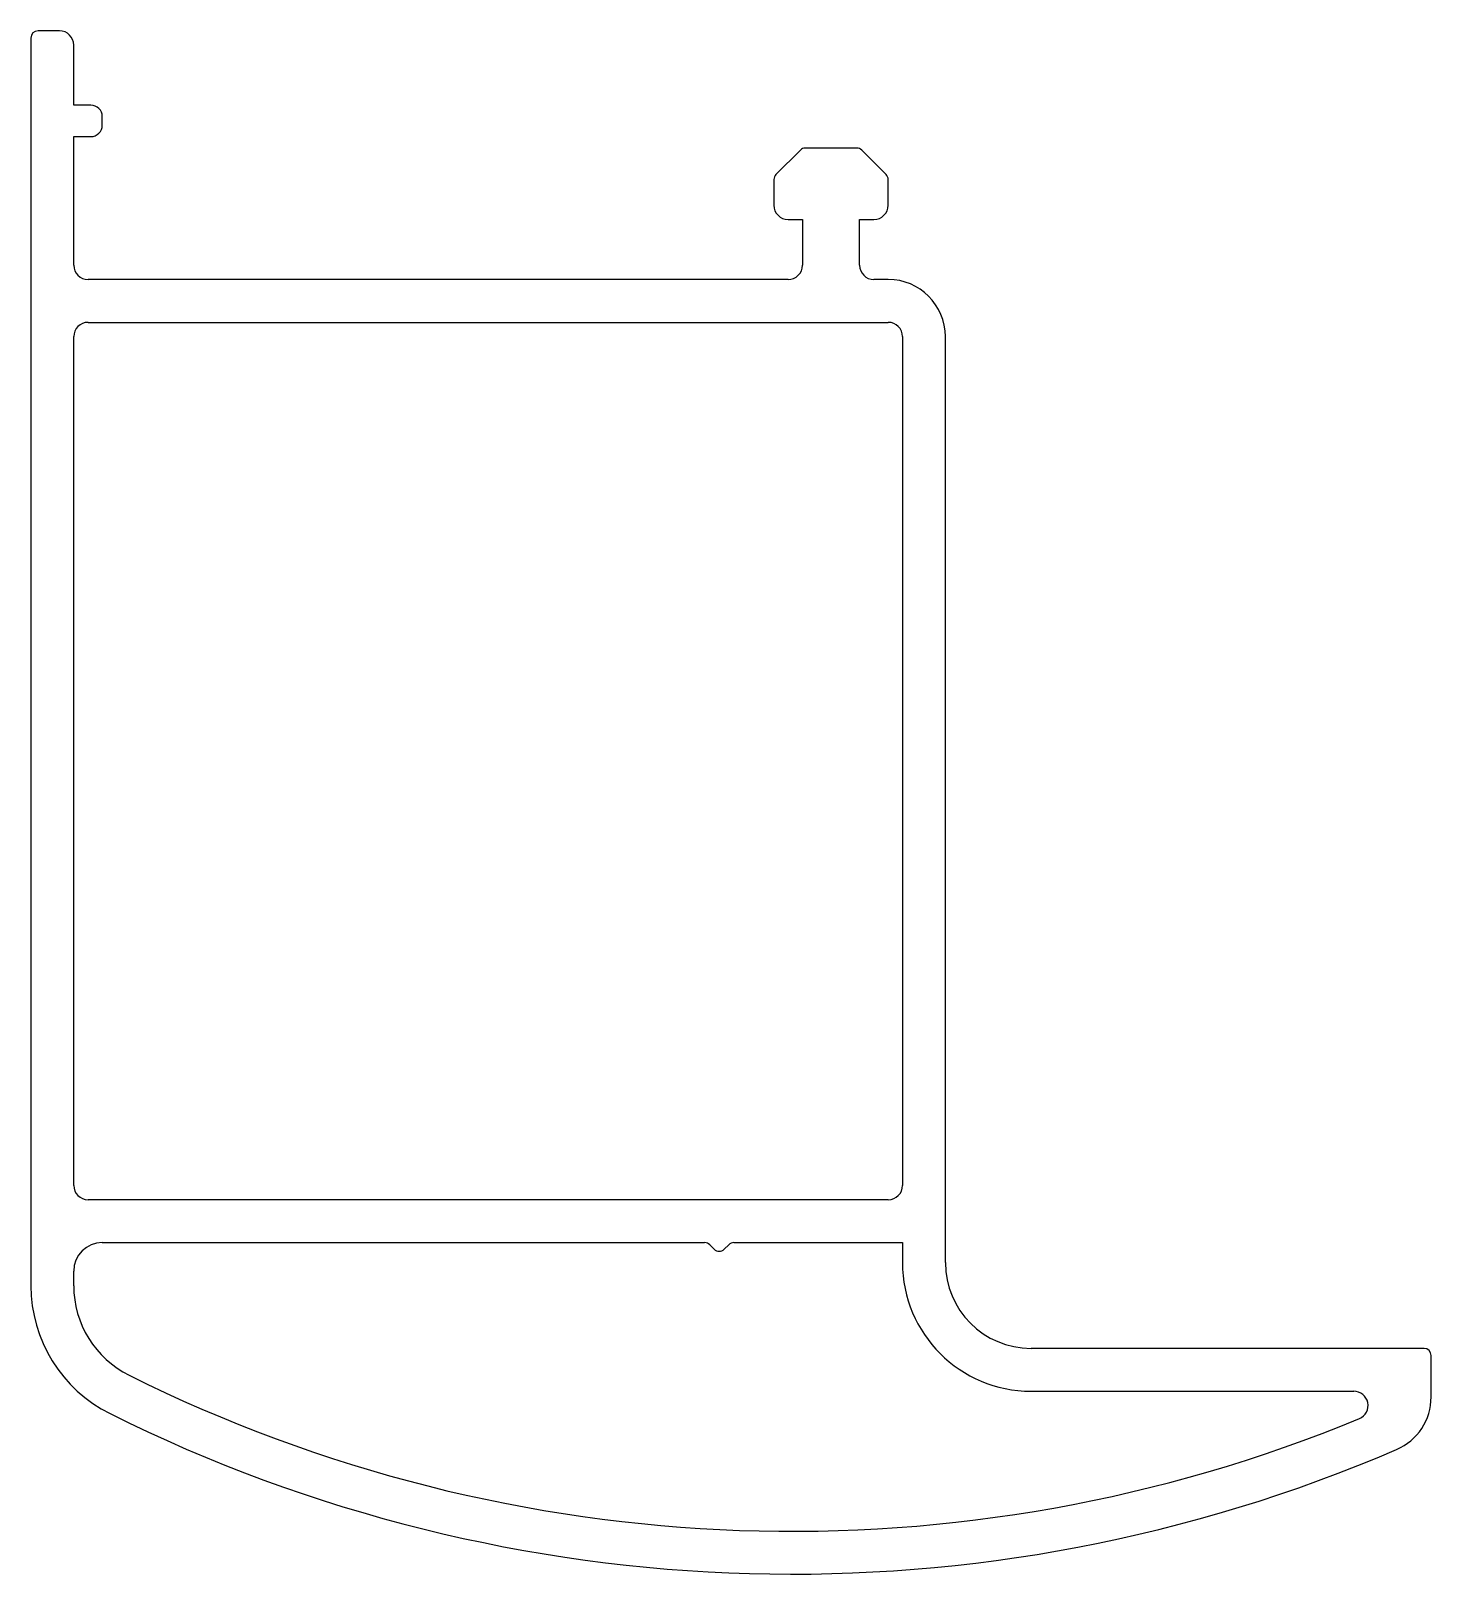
# Model space of a CAD drawing. Extents: x 2566.8 to 2615.8, y 1809 to 1863.
import ezdxf

# ---------------------------------------------------------------- set-up
doc = ezdxf.new("R2010")
doc.units = 0
doc.layers.get('0').update_dxf_attribs({"linetype": 'CONTINUOUS'})

msp = doc.modelspace()

# ---------------------------------------------------------------- linework, layer by layer
for p, q in [((2566.781, 1862.734), (2566.781, 1819.075)), ((2567.781, 1862.984), (2567.031, 1862.984)), ((2568.281, 1860.384), (2568.281, 1862.484)), ((2568.881, 1860.384), (2568.281, 1860.384)), ((2569.281, 1859.684), (2569.281, 1859.984)), ((2568.281, 1859.284), (2568.881, 1859.284)), ((2568.281, 1854.784), (2568.281, 1859.284)), ((2593.707, 1858.811), (2592.854, 1857.957)), ((2595.677, 1858.884), (2593.884, 1858.884)), ((2596.707, 1857.957), (2595.854, 1858.811)), ((2592.781, 1857.78), (2592.781, 1856.884)), ((2596.781, 1856.884), (2596.781, 1857.78)), ((2593.281, 1856.384), (2593.781, 1856.384)), ((2593.781, 1856.384), (2593.781, 1854.784)), ((2595.781, 1854.784), (2595.781, 1856.384)), ((2595.781, 1856.384), (2596.281, 1856.384)), ((2593.28, 1854.284), (2568.781, 1854.284)), ((2596.781, 1854.284), (2596.281, 1854.284)), ((2568.781, 1852.784), (2596.781, 1852.784)), ((2568.281, 1822.584), (2568.281, 1852.284)), ((2597.281, 1852.284), (2597.281, 1822.584)), ((2598.781, 1819.884), (2598.781, 1852.284)), ((2596.781, 1822.084), (2568.781, 1822.084)), ((2569.281, 1820.584), (2590.359, 1820.584)), ((2590.536, 1820.511), (2590.692, 1820.355)), ((2591.045, 1820.355), (2591.201, 1820.511)), ((2591.378, 1820.584), (2597.281, 1820.584)), ((2597.281, 1820.584), (2597.281, 1819.884)), ((2568.281, 1819.075), (2568.281, 1819.584)), ((2615.531, 1816.884), (2601.781, 1816.884)), ((2615.781, 1815.182), (2615.781, 1816.634)), ((2601.781, 1815.384), (2613.073, 1815.384))]:
    msp.add_line(p, q)
for centre, radius, start, end in [((2567.031, 1862.734), 0.25, 90, 180), ((2567.781, 1862.484), 0.5, 0, 90), ((2568.881, 1859.984), 0.4, 0, 90), ((2568.881, 1859.684), 0.4, 270, 0), ((2593.884, 1858.634), 0.25, 90, 135), ((2595.677, 1858.634), 0.25, 45, 90), ((2593.031, 1857.78), 0.25, 135, 180), ((2596.531, 1857.78), 0.25, 0, 45), ((2593.281, 1856.884), 0.5, 180, 270), ((2596.281, 1856.884), 0.5, 270, 0), ((2568.781, 1854.784), 0.5, 180, 270.0523), ((2593.281, 1854.784), 0.5, 269.9477, 0), ((2596.281, 1854.784), 0.5, 180, 270), ((2596.781, 1852.284), 2, 0, 90), ((2568.781, 1852.284), 0.5, 90, 180), ((2596.781, 1852.284), 0.5, 360, 90), ((2568.781, 1822.584), 0.5, 180, 270), ((2596.781, 1822.584), 0.5, 270, 0), ((2569.281, 1819.584), 1, 90, 180), ((2590.359, 1820.334), 0.25, 45, 90), ((2590.868, 1820.532), 0.25, 225, 315), ((2591.378, 1820.334), 0.25, 90, 135), ((2601.781, 1819.884), 4.5, 180, 270), ((2601.781, 1819.884), 3, 180, 270), ((2571.781, 1819.075), 5, 180, 243.5107), ((2571.781, 1819.075), 3.5, 180, 243.5107), ((2615.531, 1816.634), 0.25, 0, 90), ((2593.413, 1862.484), 52, 243.5107, 292.4507), ((2613.073, 1814.884), 0.5, 293.3694, 90), ((2613.781, 1815.182), 2, 293.2963, 0), ((2593.413, 1862.484), 53.5, 243.5107, 293.2963)]:
    msp.add_arc(centre, radius, start, end)

doc.saveas('drawing.dxf')
